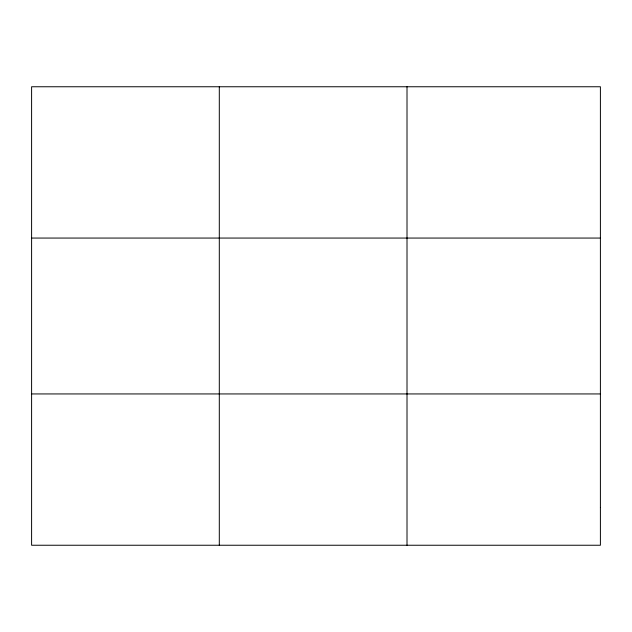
<?xml version="1.0" encoding="UTF-8"?>
<svg xmlns="http://www.w3.org/2000/svg" width="632" height="632" viewBox="0 0 632 632"><rect width="100%" height="100%" fill="white"/><g stroke="black" fill="none" stroke-linecap="round" stroke-linejoin="round"><path stroke-width="0.95" d="M219.304 545.242L219.304 86.758M407.008 545.242L407.008 86.758M31.6 238.059L600.4 238.059M31.6 393.941L600.4 393.941M600.4 507.417L600.4 545.242L31.6 545.242L31.6 86.758L600.4 86.758L600.4 507.417"/></g></svg>
